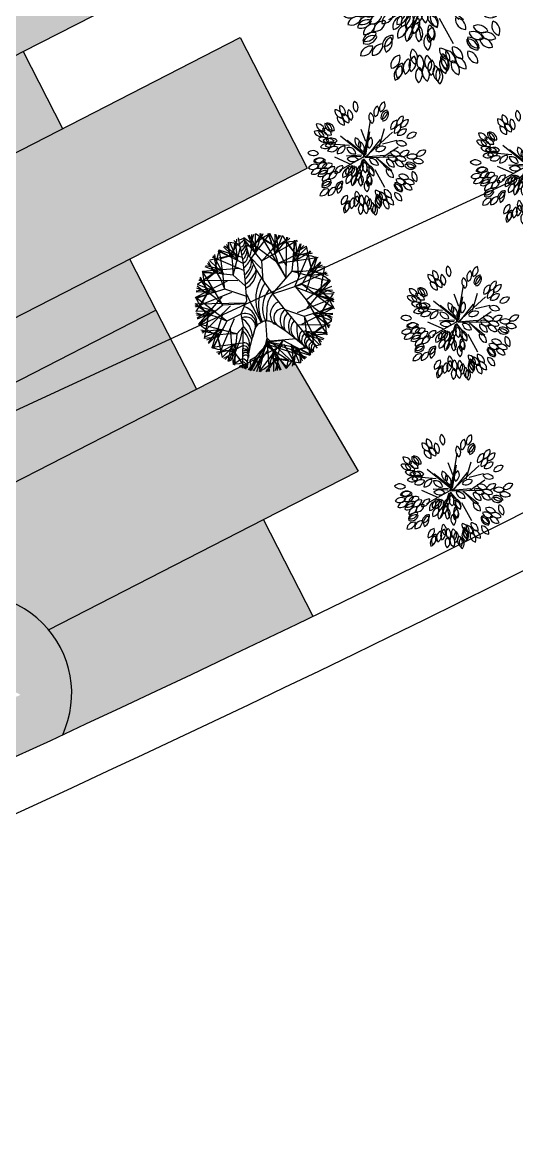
# Model space of a CAD drawing. Header units: metres. Extents: x 263639 to 269142, y 7370519 to 7372711.
# Drawn here: x 265496.36 to 265507.78, y 7371436.14 to 7371461.81 of the extents above; entities that cross this region are included whole.
import ezdxf

# ---------------------------------------------------------------- set-up
doc = ezdxf.new("R2010")
doc.units = ezdxf.units.M
doc.layers.add('CAY', color=94, linetype='Continuous')

# ---------------------------------------------------------------- blocks, each defined once
blk = doc.blocks.new('A$C67F7105B')
at = {"layer": 'CAY', "linetype": 'Continuous'}
for p, q in [((582.8, 485.9), (800, 400)), ((0, 400), (290.3, 400))]:
    blk.add_line(p, q, dxfattribs=at)
for points in [[(265.3, 722.8), (255.7, 777.2)], [(292.9, 756.9), (287.8, 777)], [(481.9, 627.2), (287.8, 777)], [(299.8, 730.3), (324.3, 727.2), (362.1, 751.2), (406.7, 782.1), (438.7, 798.1)], [(354.7, 684), (311.8, 790.2)], [(364.9, 712.4), (317.2, 791.3)], [(317.8, 668.2), (320.9, 675.6), (332.1, 711.7), (356.1, 742.6), (378.2, 778), (394.3, 789.9), (399.8, 800)], [(324.3, 727.2), (346, 796.3)], [(324.8, 653.7), (407.2, 758.6), (436.9, 798.6)], [(332.1, 711.7), (334.3, 794.6)], [(354.7, 684), (388.8, 799.8)], [(480.2, 715.8), (354.7, 798.4)], [(354.7, 680), (354.7, 798.4)], [(528.1, 540.7), (380.1, 799.5)], [(456.6, 714), (428.2, 799)], [(530.1, 537.1), (481.9, 627.2), (432.6, 799.8)], [(528.3, 612.9), (436.9, 798.6)], [(455.3, 731.2), (501.7, 786.8)], [(456.6, 714), (490.3, 789.7)], [(465.3, 676), (510.6, 785.4)], [(466.9, 679.7), (467.8, 794.2)], [(466.9, 679.7), (542.7, 773.7)], [(487.1, 702.1), (473.3, 793.2)], [(595, 661), (510.6, 785.4)], [(528.3, 551.2), (534.5, 776.7)], [(71.5, 543.9), (115.1, 577.9), (124.8, 621.5), (134.5, 674.9), (145.9, 708.9)], [(280, 628.1), (140.3, 705.7)], [(275, 663.4), (144.3, 708)], [(172.8, 481.9), (151.6, 658.7), (144.3, 708)], [(151.6, 658.7), (204.9, 673.3), (230.5, 710), (251.2, 742)], [(249.5, 645.1), (169.2, 726.7)], [(248, 675.2), (173.7, 729.9)], [(218, 662), (188.3, 739.4)], [(265.3, 722.8), (278.8, 640.7), (289.5, 534.6), (296.9, 412.1), (261.1, 334.7), (275.1, 265.8), (255.4, 191.7), (228.7, 124.8), (195.1, 65)], [(204.9, 673.3), (197.8, 752.3)], [(261.1, 740.1), (205.7, 750.8)], [(251, 641.4), (205.7, 750.8)], [(221.4, 562.6), (221.4, 624.3), (218, 662), (228.3, 699.7), (235.2, 740.9), (245.5, 758), (246.8, 769.5)], [(221.4, 562.6), (266.1, 722)], [(266.1, 722), (228.7, 761.5)], [(249.5, 645.1), (238.1, 751.5)], [(394.1, 526.6), (388.7, 641.2), (291, 764.3)], [(292.9, 756.9), (299.1, 732.8)], [(332.1, 711.7), (292.9, 756.9)], [(313.5, 677.1), (299.1, 732.8)], [(353.3, 722.4), (299.1, 732.8)], [(388.7, 641.2), (432.3, 684.9), (456.6, 714), (490.5, 733.3), (524.5, 757.6), (543.9, 762.4), (552.9, 769.6)], [(388.7, 641.2), (543.9, 728.5), (592.4, 757.6)], [(407.2, 758.6), (455.3, 731.2), (499.4, 739), (552.4, 750.5), (598.3, 753.7)], [(446, 450.6), (562.6, 578.6), (583.1, 756.9)], [(543.9, 728.5), (577.9, 684.9), (621.5, 675.2), (674.9, 665.5), (708.9, 654.1)], [(566, 630), (649.7, 713.8)], [(568.8, 632.8), (613.5, 738.2)], [(572.4, 668.4), (578.8, 757.8)], [(572.4, 668.4), (632.5, 725.5)], [(577.9, 684.9), (648.1, 721.6)], [(600, 547.6), (586.7, 754.1)], [(596.1, 645.7), (618.2, 735.3)], [(680, 566.5), (648.1, 721.6)], [(115.1, 577.9), (81.5, 642)], [(170, 566), (86.2, 649.7)], [(233.4, 680), (87.8, 650)], [(284.1, 587.7), (103.4, 668.4)], [(167.2, 568.8), (109.4, 674.8)], [(172.8, 481.9), (149.2, 538.9), (131.6, 572.4), (126.7, 611.2), (117.3, 651.9), (120.2, 671.6), (117, 682.7)], [(218, 662), (137.8, 702.1)], [(313.5, 677.1), (355.3, 590.8), (403.2, 511.4), (455.8, 436.7), (511.6, 364.2), (569.2, 291.7), (627.1, 216.8), (641.8, 196.3)], [(383.8, 597.6), (317.6, 667.6)], [(340.2, 641.2), (329, 645)], [(446, 450.6), (618.5, 502.8), (705.7, 659.7)], [(481.9, 627.2), (538.9, 650.8), (572.4, 668.4), (611.2, 673.3), (651.9, 682.7), (671.6, 679.8), (682.7, 683)], [(481.9, 627.2), (658.7, 648.4), (714.6, 656.7)], [(568.8, 632.8), (674.8, 690.6)], [(576.4, 490.6), (668.4, 696.6)], [(641.2, 459.8), (708, 655.7)], [(658.7, 648.4), (673.3, 595.1), (710, 569.5), (755.6, 540.1), (782.6, 516.6)], [(662, 582), (702.1, 662.2)], [(139, 595), (14.6, 510.6)], [(41.4, 407.2), (68.8, 455.3), (61, 499.4), (49.5, 552.4), (47, 588.1)], [(131.6, 572.4), (42.2, 578.8)], [(290.5, 499.7), (221.4, 562.6), (43.1, 583.1)], [(252.4, 600), (45.9, 586.7)], [(158.8, 388.7), (71.5, 543.9), (45.9, 586.7)], [(167.2, 568.8), (61.8, 613.5)], [(154.3, 596.1), (64.7, 618.2)], [(131.6, 572.4), (74.5, 632.5)], [(562.6, 578.6), (624.3, 578.6), (662, 582), (699.7, 571.7), (740.9, 564.8), (758, 554.5), (769.5, 553.2)], [(562.6, 578.6), (734, 530.5), (782.4, 518.4)], [(641.4, 549), (750.8, 594.3)], [(645.1, 550.5), (726.7, 630.8)], [(662, 582), (739.4, 611.7)], [(673.3, 595.1), (752.3, 602.2)], [(675.2, 552), (729.9, 626.3)], [(722.4, 446.7), (752.3, 602.2)], [(187.1, 528.3), (1.4, 436.9)], [(248.8, 528.3), (23.3, 534.5)], [(120.3, 466.9), (26.3, 542.7)], [(158.8, 388.7), (115.1, 432.3), (86, 456.6), (66.7, 490.5), (42.4, 524.5), (37.6, 543.9), (30.4, 552.9)], [(580.5, 488.9), (641.2, 411.3), (781.8, 522.9)], [(580.6, 491.3), (761.5, 571.3)], [(645.1, 550.5), (765.1, 563.3)], [(645.8, 363), (782.4, 518.4)], [(711.7, 467.9), (779.4, 526.6)], [(734, 530.5), (727.2, 475.7), (751.2, 437.9), (782.1, 393.3), (798.1, 361.3)], [(292.2, 438.8), (172.8, 481.9), (0.2, 432.6)], [(211.2, 460.7), (0.5, 380.1)], [(86, 456.6), (1, 428.2)], [(84.2, 480.2), (1.6, 354.7)], [(120.3, 466.9), (5.8, 467.8)], [(97.9, 487.1), (6.8, 473.3)], [(86, 456.6), (10.3, 490.3)], [(68.8, 455.3), (13.2, 501.7)], [(124, 465.3), (14.6, 510.6)], [(446, 450.6), (436.4, 436.7), (428.9, 424), (423.2, 412.3), (419, 401.4), (416.2, 391.3), (414.3, 381.7), (413.2, 372.6), (412.5, 363.9), (411.9, 355.4), (411.5, 347), (411.2, 338.7), (411, 330.4), (410.7, 322), (410.5, 313.5), (410.2, 304.7), (409.8, 295.5)], [(618.5, 502.8), (675.6, 479.1), (711.7, 467.9), (742.6, 443.9), (778, 421.8), (789.9, 405.7), (800, 400.2)], [(618.5, 502.8), (758.6, 392.8), (804, 359.1)], [(684, 445.3), (790.2, 488.2)], [(711.7, 467.9), (794.6, 465.7)], [(712.4, 435.1), (764.3, 466.5)], [(727.2, 475.7), (802.9, 452)], [(181.5, 297.2), (124.4, 320.9), (88.3, 332.1), (57.4, 356.1), (22, 378.2), (10.1, 394.3), (0, 399.8)], [(116, 354.7), (0.2, 388.8)], [(181.5, 297.2), (41.4, 407.2), (1.4, 436.9)], [(66, 269.5), (72.8, 324.3), (48.8, 362.1), (17.9, 406.7), (1.9, 438.7)], [(154.2, 437), (17.6, 281.6)], [(290, 394.8), (158.8, 388.7), (18.2, 277.1)], [(588.8, 339.3), (799.5, 419.9)], [(641.2, 411.3), (684.9, 367.7), (714, 343.4), (733.3, 309.5), (757.6, 275.5), (762.4, 256.1), (769.6, 247.1)], [(641.2, 411.3), (728.5, 256.1), (757.6, 207.6)], [(680, 445.3), (798.4, 445.3)], [(684, 445.3), (799.8, 411.2)], [(715.8, 319.8), (798.4, 445.3)], [(758.6, 392.8), (731.2, 344.7), (739, 300.6), (750.5, 247.6), (753, 211.9)], [(120, 354.7), (1.6, 354.7)], [(72.8, 324.3), (3.7, 346)], [(88.3, 332.1), (5.4, 334.3)], [(87.6, 364.9), (8.7, 317.2)], [(116, 354.7), (9.8, 311.8)], [(88.3, 332.1), (20.6, 273.4)], [(202.4, 383.8), (38.5, 228.7)], [(77.6, 353.3), (47.7, 197.8)], [(158.8, 340.2), (92.1, 144.6)], [(261.1, 334.7), (181.5, 297.2), (94.3, 140.3)], [(516.5, 358), (627.2, 318.1), (799.8, 367.4)], [(612.9, 271.7), (798.6, 363.1)], [(676, 334.7), (785.4, 289.4)], [(679.7, 333.1), (773.7, 257.3)], [(679.7, 333.1), (794.2, 332.2)], [(702.1, 312.9), (793.2, 326.7)], [(714, 343.4), (799, 371.8)], [(714, 343.4), (789.7, 309.7)], [(731.2, 344.7), (786.8, 298.3)], [(141.3, 151.6), (126.7, 204.9), (90, 230.5), (44.4, 259.9), (17.4, 283.4)], [(237.4, 221.4), (66, 269.5), (17.6, 281.6)], [(223.6, 309.4), (131.6, 103.4)], [(273.9, 261.5), (237.4, 221.4), (216.9, 43.1)], [(335.3, 228.3), (336.7, 232.7), (346.2, 254.7), (354.9, 268.7), (363, 277), (370.4, 282.2), (377.4, 286.3), (384, 289.7), (390.4, 292.4), (396.7, 294.2), (403.2, 295.3), (409.8, 295.5), (416.9, 294.9), (424.6, 293.4), (433.2, 290.7), (444.5, 285.5), (460.4, 276), (482.9, 260.7), (513.9, 238), (555.3, 206.2), (588.9, 179.7)], [(403.2, 295.3), (411.3, 158.8), (522.9, 18.2)], [(585.4, 270.8), (776.7, 265.5)], [(627.2, 318.1), (650.8, 261.1), (668.4, 227.6), (673.3, 188.8), (679.6, 161.6)], [(627.2, 318.1), (641.8, 196.3)], [(661, 205), (784.1, 288.5)], [(237.4, 221.4), (175.7, 221.4), (138, 218), (100.3, 228.3), (59.1, 235.2), (42, 245.5), (30.5, 246.8)], [(154.9, 249.5), (34.9, 236.7)], [(126.7, 204.9), (47.7, 197.8)], [(158.6, 251), (49.2, 205.7)], [(138, 218), (60.6, 188.3)], [(124.8, 248), (70.1, 173.7)], [(154.9, 249.5), (73.3, 169.2)], [(138, 218), (97.9, 137.8)], [(120, 233.4), (150.3, 86.2)], [(200, 252.4), (213.3, 45.9)], [(271.7, 248.8), (265.5, 23.3)], [(296.6, 57.5), (302.7, 93.5), (315, 154.5), (326.3, 200.1)], [(336.7, 232.7), (326.3, 200.1)], [(409.8, 195), (363.1, 1.4)], [(409.5, 195.3), (571.3, 38.5)], [(409.5, 195.3), (419.9, 0.5)], [(555.3, 206.2), (672.6, 107.3)], [(555.3, 206.2), (566.8, 195.5)], [(614.4, 233.3), (756.9, 216.9)], [(627.1, 216.8), (699.9, 132.1)], [(627.1, 216.8), (694.2, 146.2)], [(630, 234), (713.8, 150.3)], [(632.8, 231.2), (658.9, 183.4)], [(632.8, 231.2), (738.2, 186.5)], [(635.1, 205.7), (754.1, 213.3)], [(645.7, 203.9), (735.3, 181.8)], [(668.4, 227.6), (725.5, 167.5)], [(668.4, 227.6), (757.8, 221.2)], [(728.5, 256.1), (684.9, 222.1), (675.2, 178.5), (673.3, 168.2)], [(684.9, 222.1), (721.6, 151.9)], [(256.1, 71.5), (222.1, 115.1), (178.5, 124.8), (125.1, 134.5), (91.1, 145.9)], [(269.5, 167), (141.3, 151.6), (92, 144.3)], [(269.1, 152.5), (261.1, 149.2), (227.6, 131.6), (188.8, 126.7), (148.1, 117.3), (128.4, 120.2), (117.3, 117)], [(231.2, 167.2), (125.2, 109.4)], [(234, 170), (150.3, 86.2)], [(227.6, 131.6), (167.5, 74.5)], [(203.9, 154.3), (181.8, 64.7)], [(231.2, 167.2), (186.5, 61.8)], [(205, 139), (266.2, 48.7)], [(227.6, 131.6), (221.2, 42.2)], [(411.3, 158.8), (301.5, 11.8)], [(411.3, 158.8), (367.7, 115.1), (343.4, 86), (309.5, 66.7), (320.1, 10.7)], [(348.6, 2), (412.4, 173.1), (310.3, 7.4)], [(318, 10.7), (411.1, 175)], [(411.3, 158.8), (332.2, 5.8)], [(502.8, 181.5), (392.8, 41.4), (363.1, 1.4)], [(502.8, 181.5), (479.1, 124.4), (467.9, 88.3), (443.9, 57.4), (421.8, 22), (405.7, 10.1), (400.2, 0)], [(404.5, 152), (530.5, 66), (518.4, 17.6)], [(410.4, 173.8), (655.7, 92)], [(578.6, 187.8), (411.1, 175), (582, 138), (571.7, 100.3), (564.8, 59.1), (554.5, 42), (553.2, 30.5)], [(411.1, 175), (518.4, 17.6)], [(411.3, 158.8), (636.9, 80.3)], [(412.4, 173.1), (502.8, 181.5), (659.7, 94.3)], [(630.8, 136.5), (595.1, 126.7), (569.5, 90), (540.1, 44.4), (516.6, 17.4)], [(549, 158.6), (593.9, 50.1)], [(550.5, 154.9), (630.8, 73.3)], [(550.5, 154.9), (563.3, 34.9)], [(566.5, 120), (633.7, 133.8)], [(578.6, 184.7), (579.4, 183.9)], [(582, 138), (662.2, 97.9)], [(582, 138), (611.7, 60.6)], [(630.8, 136.5), (633.7, 133.8)], [(694.2, 146.2), (721.6, 151.9)], [(222.1, 115.1), (158, 81.5)], [(267, 77.6), (256.1, 71.5), (213.3, 45.9)], [(344.7, 68.8), (298.3, 13.2)], [(343.4, 86), (309.7, 10.3)], [(413.3, 123.6), (326.7, 6.8)], [(343.4, 86), (371.8, 1)], [(530.5, 66), (475.7, 72.8), (437.9, 48.8), (393.3, 17.9), (361.3, 1.9)], [(445.3, 116), (411.2, 0.2)], [(435.1, 87.6), (482.8, 8.7)], [(445.3, 120), (445.3, 1.6)], [(445.3, 116), (488.2, 9.8)], [(446.7, 77.6), (602.2, 47.7)], [(475.7, 72.8), (454, 3.7)], [(467.9, 88.3), (465.7, 5.4)], [(467.9, 88.3), (526.6, 20.6)], [(552, 124.8), (626.3, 70.1)], [(595.1, 126.7), (602.2, 47.7)], [(652.1, 116.9), (655.7, 92)], [(660.2, 109.3), (654.1, 91.1)], [(266.3, 53.6), (247.6, 49.5), (211.9, 47)], [(266, 40), (256.1, 37.6), (247.1, 30.4)], [(265.9, 37), (257.3, 26.3)], [(296.6, 57.5), (293.7, 25)]]:
    blk.add_lwpolyline(points, dxfattribs=at)
for centre, radius, start, end in [((247.1, 836), 71.6, 277.56607, 304.55998), ((287.8, 777), 0, 0, 69.11996), ((400, 400), 400, 129.44769, 130.28165), ((348.6, 663.5), 116, 119.72758, 137.32365), ((259.1, 756.1), 33.9, 280.53153, 1.29004), ((92.3, 875.7), 251.3, 314.9799, 325.37087), ((241.7, 726.2), 58.3, 303.71465, 3.95782), ((229.4, 707.3), 75.5, 310.11862, 358.92454), ((248.6, 681.5), 61.9, 300.51649, 5.26496), ((145, 749.2), 203.7, 312.30604, 332.01963), ((236.1, 641.7), 93, 304.4895, 2.04839), ((121.3, 691.3), 229.9, 317.01803, 342.99554), ((182.7, 657.5), 185, 306.49709, 338.85491), ((240.5, 590.6), 117, 296.542, 356.04204), ((600.2, 416.6), 250.7, 151.11498, 210.40364), ((5681.5, 3023.6), 5968.8, 205.52705, 207.29687), ((597.1, 382.9), 232.6, 146.46845, 203.61474), ((563.7, 366), 175.4, 140.86311, 203.76895), ((513.8, 328.9), 81.8, 113.58162, 212.06355), ((285.1, 274.9), 64.5, 330.03758, 111.84494), ((249.4, 279.4), 104.5, 352.48087, 72.25103), ((505.9, 310.1), 54.4, 84.04641, 244.96907), ((567.8, 296.9), 79.8, 130.00737, 227.48678), ((603, 277.2), 94.5, 138.9709, 207.19112), ((194.6, 201.7), 131.7, 359.32528, 57.92118), ((290.2, 263.6), 54.9, 337.59682, 116.67483), ((124.1, 122.2), 208.3, 17.62707, 43.55969), ((466.8, 299.4), 26.3, 212.06355, 265.06479), ((655.8, 255.4), 119.4, 148.76312, 198.74466), ((616.4, 243.6), 67.4, 134.52332, 235.83545), ((782.1, 242.4), 198.8, 171.80015, 201.85103), ((400, 400), 400, 343.80888, 345.26365), ((200.3, 153.1), 110.8, 354.49831, 47.23643), ((532, 257.8), 26.8, 227.48678, 237.48944), ((646.2, 195), 49.8, 129.71641, 226.22216), ((662.9, 178.2), 52.6, 132.78906, 232.43967), ((670.9, 170.1), 43.7, 132.88504, 235.68825), ((400, 400), 400, 332.17782, 333.45409), ((277.1, 106.4), 27.9, 342.91927, 108.19931), ((272.8, 118.3), 34.4, 354.82675, 96.29016), ((280.2, 140.9), 28.2, 358.81001, 112.43503), ((663.2, 155.4), 28.3, 98.73711, 257.7911), ((678.8, 141.7), 27.1, 101.70318, 246.94677), ((696.3, 134.1), 32.1, 121.21398, 223.34839), ((699.4, 123), 23.8, 102.76962, 211.73406), ((284.3, 81.3), 17.7, 10.37297, 192.06712), ((260.7, 39.8), 38.4, 21.6879, 80.49863), ((282.2, 103), 22, 347.60894, 125.54282), ((284.9, 95.2), 18.3, 337.86761, 147.7654), ((345.9, 85.3), 44.2, 162.91927, 180.98342), ((400, 400), 400, 309.67782, 310.28165), ((1038.8, 1891.3), 1804.4, 257.7911, 258.50682), ((228.5, -92.7), 125.6, 60.56365, 72.8075), ((219.9, -72.5), 118.7, 53.53859, 67.19398), ((240.1, -9.3), 63.6, 32.6625, 65.77332), ((259.2, 27.4), 34.6, 356.00395, 77.47294)]:
    blk.add_arc(centre, radius, start, end, dxfattribs=at)
blk = doc.blocks.new('A$C4E926DCA')
at = {"layer": 'CAY'}
for p, q in [((334.8, 347.6), (374.5, 563)), ((374.5, 563), (371.8, 551.7)), ((345.4, 438.3), (318.9, 510.1)), ((424.7, 411.9), (456.4, 513.9)), ((334.8, 355.2), (194.7, 472.3)), ((329.5, 347.6), (363.9, 495)), ((337.4, 343.8), (504, 491.2)), ((342.7, 359), (369.2, 495)), ((247.5, 415.6), (139.1, 427)), ((340.1, 359), (234.3, 445.9)), ((345.4, 343.8), (432.6, 449.6)), ((443.2, 423.2), (527.8, 442.1)), ((443.2, 343.8), (535.8, 404.3)), ((258.1, 302.3), (160.3, 347.6)), ((340.1, 351.4), (186.7, 268.3)), ((229, 355.2), (318.9, 359)), ((313.6, 347.6), (229, 355.2)), ((332.2, 336.3), (266.1, 185.1)), ((321.6, 328.7), (287.2, 230.5)), ((316.3, 347.6), (313.6, 347.6)), ((321.6, 332.5), (321.6, 328.7)), ((329.5, 332.5), (369.2, 283.4)), ((366.5, 290.9), (332.2, 332.5)), ((337.4, 347.6), (451.2, 355.2)), ((340.1, 343.8), (512, 343.8)), ((406.2, 340.1), (496.1, 264.5)), ((414.1, 332.5), (477.6, 264.5)), ((369.2, 283.4), (366.5, 290.9)), ((305.7, 256.9), (321.6, 181.4)), ((395.6, 272), (451.2, 166.2))]:
    blk.add_line(p, q, dxfattribs=at)
for centre, radius, start, end in [((236.1, 637.4), 44.2, 158.5101, 251.522), ((183.9, 612.3), 42.7, 337.1668, 74.9456), ((316.7, 652.3), 44.2, 143.5101, 236.522), ((259.8, 641.7), 42.7, 322.1668, 59.9456), ((438.4, 608.3), 44.2, 118.5101, 211.522), ((382.3, 622.7), 42.7, 297.1668, 34.9456), ((473, 630.3), 44.2, 108.5101, 201.522), ((420.3, 654.2), 42.7, 287.1668, 24.9456), ((209.1, 624.7), 44.2, 173.5101, 266.522), ((165.1, 587), 42.7, 352.1668, 89.9456), ((253, 595.1), 44.2, 168.5101, 261.522), ((205.9, 561.4), 42.7, 347.1668, 84.9456), ((282.9, 604.9), 44.2, 148.5101, 241.522), ((227.1, 589.3), 42.7, 327.1668, 64.9456), ((409.1, 581.4), 44.2, 143.5101, 236.522), ((352.2, 570.8), 42.7, 322.1668, 59.9456), ((480.8, 578.6), 44.2, 98.5101, 191.522), ((433, 611.3), 42.7, 277.1668, 14.9456), ((489.6, 571), 44.2, 103.5101, 196.522), ((439.1, 599.4), 42.7, 282.1668, 19.9456), ((117.4, 509.1), 42.7, 357.1668, 94.9456), ((157.9, 550.5), 44.2, 178.5101, 271.522), ((221.9, 582.2), 44.2, 173.5101, 266.522), ((178, 544.5), 42.7, 352.1668, 89.9456), ((536.8, 517.3), 44.2, 98.5101, 191.522), ((489, 550), 42.7, 277.1668, 14.9456), ((574.5, 540.7), 44.2, 98.5101, 191.522), ((526.7, 573.4), 42.7, 277.1668, 14.9456), ((593.7, 518), 44.2, 83.5101, 176.522), ((556, 561.9), 42.7, 262.1668, 359.9456), ((57, 463.8), 42.7, 17.1668, 114.9456), ((59.6, 505), 42.7, 2.1668, 99.9456), ((96.3, 549.8), 44.2, 183.5101, 276.522), ((99.8, 476.5), 42.7, 7.1668, 104.9456), ((132.5, 524.3), 44.2, 188.5101, 281.522), ((148.2, 544), 44.2, 173.5101, 266.522), ((104.3, 506.3), 42.7, 352.1668, 89.9456), ((557.3, 490.7), 44.2, 93.5101, 186.522), ((512.6, 527.4), 42.7, 272.1668, 9.9456), ((574.5, 464.3), 44.2, 73.5101, 166.522), ((545, 514.1), 42.7, 252.1668, 349.9456), ((80.9, 516.5), 44.2, 198.5101, 291.522), ((88.5, 425.9), 42.7, 27.1668, 124.9456), ((102.9, 481.9), 44.2, 208.5101, 301.522), ((80.2, 460.3), 42.7, 12.1668, 109.9456), ((108.6, 510.7), 44.2, 193.5101, 286.522), ((122.5, 417.7), 42.7, 37.1668, 134.9456), ((140.7, 419.2), 42.7, 37.1668, 134.9456), ((324, 444.1), 44.2, 158.5101, 251.522), ((271.8, 419), 42.7, 337.1668, 74.9456), ((398.2, 423), 44.2, 118.5101, 211.522), ((342.1, 437.4), 42.7, 297.1668, 34.9456), ((629, 444), 44.2, 68.5101, 161.522), ((604, 496.2), 42.7, 247.1668, 344.9456), ((110, 386.7), 42.7, 47.1668, 144.9456), ((104.4, 444.3), 44.2, 228.5101, 321.522), ((127, 475.4), 44.2, 218.5101, 311.522), ((140.4, 395.7), 42.7, 52.1668, 149.9456), ((129.7, 452.6), 44.2, 233.5101, 326.522), ((145.2, 476.9), 44.2, 218.5101, 311.522), ((345.2, 421.4), 44.2, 158.5101, 251.522), ((293, 396.4), 42.7, 337.1668, 74.9456), ((562.6, 451.3), 42.7, 207.1668, 304.9456), ((548.2, 395.2), 44.2, 28.5101, 121.522), ((30.1, 346.8), 42.7, 37.1668, 134.9456), ((34.6, 404.5), 44.2, 218.5101, 311.522), ((156.3, 369.6), 42.7, 57.1668, 154.9456), ((140.7, 425.4), 44.2, 238.5101, 331.522), ((216.3, 369.5), 42.7, 82.1668, 179.9456), ((178.6, 413.4), 44.2, 263.5101, 356.522), ((242.5, 362.3), 42.7, 7.1668, 104.9456), ((275.2, 410.1), 44.2, 188.5101, 281.522), ((439.5, 364.2), 44.2, 58.5101, 151.522), ((424, 420), 42.7, 237.1668, 334.9456), ((527.8, 390.4), 42.7, 202.1668, 299.9456), ((508.5, 335.7), 44.2, 23.5101, 116.522), ((584.5, 336.4), 44.2, 68.5101, 161.522), ((559.5, 388.6), 42.7, 247.1668, 344.9456), ((683.9, 336.9), 44.2, 68.5101, 161.522), ((658.9, 389.1), 42.7, 247.1668, 344.9456), ((69.5, 303.3), 42.7, 52.1668, 149.9456), ((58.8, 360.2), 44.2, 233.5101, 326.522), ((72.3, 301.7), 42.7, 42.1668, 139.9456), ((71.7, 359.6), 44.2, 223.5101, 316.522), ((262.8, 306.7), 42.7, 37.1668, 134.9456), ((267.2, 364.5), 44.2, 218.5101, 311.522), ((405.9, 340.5), 42.7, 187.1668, 284.9456), ((373.2, 292.7), 44.2, 8.5101, 101.522), ((507.6, 327), 42.7, 177.1668, 274.9456), ((467.1, 285.6), 44.2, 358.5101, 91.522), ((512, 361.7), 42.7, 197.1668, 294.9456), ((488.1, 309), 44.2, 18.5101, 111.522), ((556.6, 328.7), 42.7, 187.1668, 284.9456), ((523.9, 280.9), 44.2, 8.5101, 101.522), ((560.1, 360), 42.7, 202.1668, 299.9456), ((540.9, 305.4), 44.2, 23.5101, 116.522), ((617.4, 372.9), 42.7, 222.1668, 319.9456), ((618, 315), 44.2, 43.5101, 136.522), ((657.6, 344.4), 42.7, 212.1668, 309.9456), ((648.2, 287.3), 44.2, 33.5101, 126.522), ((38.8, 265.9), 42.7, 52.1668, 149.9456), ((28.2, 322.8), 44.2, 233.5101, 326.522), ((58.5, 241.2), 42.7, 67.1668, 164.9456), ((33.5, 293.4), 44.2, 248.5101, 341.522), ((93.7, 274), 42.7, 62.1668, 159.9456), ((73.3, 328.2), 44.2, 243.5101, 336.522), ((102.9, 242.7), 42.7, 67.1668, 164.9456), ((77.8, 294.9), 44.2, 248.5101, 341.522), ((121.9, 270.7), 42.7, 57.1668, 154.9456), ((106.3, 326.4), 44.2, 238.5101, 331.522), ((149.7, 249.5), 42.7, 77.1668, 174.9456), ((116, 296.5), 44.2, 258.5101, 351.522), ((201.1, 254), 42.7, 82.1668, 179.9456), ((163.4, 298), 44.2, 263.5101, 356.522), ((246.4, 239.1), 42.7, 97.1668, 194.9456), ((198.7, 271.8), 44.2, 278.5101, 11.522), ((262.8, 251.9), 42.7, 87.1668, 184.9456), ((221.4, 292.4), 44.2, 268.5101, 1.522), ((280.8, 250.4), 42.7, 97.1668, 194.9456), ((233, 283.1), 44.2, 278.5101, 11.522), ((297.5, 247.5), 42.7, 107.1668, 204.9456), ((244.8, 271.4), 44.2, 288.5101, 21.522), ((331.1, 258), 42.7, 97.1668, 194.9456), ((283.3, 290.7), 44.2, 278.5101, 11.522), ((364.3, 288.2), 42.7, 137.1668, 234.9456), ((306.6, 282.5), 44.2, 318.5101, 51.522), ((390.1, 280.5), 42.7, 172.1668, 269.9456), ((346.1, 242.8), 44.2, 353.5101, 86.522), ((401.7, 273.3), 42.7, 152.1668, 249.9456), ((347.5, 252.9), 44.2, 333.5101, 66.522), ((609.6, 312), 42.7, 207.1668, 304.9456), ((595.2, 255.9), 44.2, 28.5101, 121.522), ((619.6, 321), 42.7, 202.1668, 299.9456), ((600.3, 266.4), 44.2, 23.5101, 116.522), ((98.8, 227.4), 42.7, 67.1668, 164.9456), ((73.8, 279.6), 44.2, 248.5101, 341.522), ((124.2, 208.7), 42.7, 82.1668, 179.9456), ((86.5, 252.6), 44.2, 263.5101, 356.522), ((166.7, 221.5), 42.7, 82.1668, 179.9456), ((129, 265.5), 44.2, 263.5101, 356.522), ((264.4, 202.9), 42.7, 97.1668, 194.9456), ((216.7, 235.6), 44.2, 278.5101, 11.522), ((295.8, 199.4), 42.7, 112.1668, 209.9456), ((241.2, 218.6), 44.2, 293.5101, 26.522), ((326.1, 231.8), 42.7, 112.1668, 209.9456), ((271.5, 251), 44.2, 293.5101, 26.522), ((340.4, 205), 42.7, 127.1668, 224.9456), ((282.6, 209.4), 44.2, 308.5101, 41.522), ((387.1, 197), 42.7, 117.1668, 214.9456), ((389.9, 220.5), 42.7, 147.1668, 244.9456), ((331, 211.3), 44.2, 298.5101, 31.522), ((334.1, 204.9), 44.2, 328.5101, 61.522), ((505.5, 265.3), 42.7, 172.1668, 269.9456), ((461.6, 227.6), 44.2, 353.5101, 86.522), ((574.8, 251.1), 42.7, 202.1668, 299.9456), ((555.6, 196.4), 44.2, 23.5101, 116.522), ((655.5, 235.5), 42.7, 152.1668, 249.9456), ((601.3, 215.1), 44.2, 333.5101, 66.522), ((121.3, 174.9), 42.7, 72.1668, 169.9456), ((91.8, 224.8), 44.2, 253.5101, 346.522), ((120.7, 161.6), 42.7, 67.1668, 164.9456), ((95.7, 213.8), 44.2, 248.5101, 341.522), ((202, 160.9), 42.7, 87.1668, 184.9456), ((160.7, 201.4), 44.2, 268.5101, 1.522), ((210.9, 156.3), 42.7, 112.1668, 209.9456), ((156.3, 175.5), 44.2, 293.5101, 26.522), ((372.8, 174.2), 42.7, 137.1668, 234.9456), ((315.2, 168.6), 44.2, 318.5101, 51.522), ((554.7, 187.7), 42.7, 177.1668, 274.9456), ((514.2, 146.3), 44.2, 358.5101, 91.522), ((559.1, 222.4), 42.7, 197.1668, 294.9456), ((535.2, 169.7), 44.2, 18.5101, 111.522), ((603.7, 189.4), 42.7, 187.1668, 284.9456), ((571, 141.6), 44.2, 8.5101, 101.522), ((607.2, 220.7), 42.7, 202.1668, 299.9456), ((588, 166.1), 44.2, 23.5101, 116.522), ((110.3, 118.1), 42.7, 77.1668, 174.9456), ((76.6, 165.2), 44.2, 258.5101, 351.522), ((158.9, 126.4), 42.7, 87.1668, 184.9456), ((117.5, 166.9), 44.2, 268.5101, 1.522), ((316.3, 119.1), 42.7, 142.1668, 239.9456), ((259.4, 108.4), 44.2, 323.5101, 56.522), ((437.1, 141.2), 42.7, 172.1668, 269.9456), ((393.2, 103.5), 44.2, 353.5101, 86.522), ((462.5, 128.4), 42.7, 167.1668, 264.9456), ((415.4, 94.7), 44.2, 348.5101, 81.522), ((490.4, 145.4), 42.7, 172.1668, 269.9456), ((446.5, 107.7), 44.2, 353.5101, 86.522), ((551.1, 180.7), 42.7, 177.1668, 274.9456), ((510.6, 139.4), 44.2, 358.5101, 91.522), ((235.4, 78.5), 42.7, 97.1668, 194.9456), ((187.7, 111.2), 44.2, 278.5101, 11.522), ((286.1, 67.2), 42.7, 117.1668, 214.9456), ((230, 81.6), 44.2, 298.5101, 31.522), ((310, 77.7), 42.7, 117.1668, 214.9456), ((253.9, 92.1), 44.2, 298.5101, 31.522), ((342.3, 91.3), 42.7, 137.1668, 234.9456), ((284.7, 85.6), 44.2, 318.5101, 51.522), ((374.9, 92), 42.7, 142.1668, 239.9456), ((318, 81.3), 44.2, 323.5101, 56.522), ((387.4, 65.7), 42.7, 127.1668, 224.9456), ((329.7, 70.1), 44.2, 308.5101, 41.522), ((436.9, 81.2), 42.7, 147.1668, 244.9456), ((441.3, 100.6), 42.7, 147.1668, 244.9456), ((381.2, 65.6), 44.2, 328.5101, 61.522), ((445.1, 92.3), 42.7, 147.1668, 244.9456), ((385.5, 85), 44.2, 328.5101, 61.522), ((389.4, 76.7), 44.2, 328.5101, 61.522), ((484.6, 77.5), 42.7, 157.1668, 254.9456), ((432.4, 52.5), 44.2, 338.5101, 71.522), ((503.3, 102.9), 42.7, 172.1668, 269.9456), ((459.3, 65.2), 44.2, 353.5101, 86.522), ((552.6, 126), 42.7, 172.1668, 269.9456), ((508.6, 88.3), 44.2, 353.5101, 86.522), ((248.2, 35.7), 42.7, 107.1668, 204.9456), ((195.5, 59.6), 44.2, 288.5101, 21.522), ((255.5, 48.7), 42.7, 112.1668, 209.9456), ((200.9, 67.9), 44.2, 293.5101, 26.522), ((335.9, 36.1), 42.7, 127.1668, 224.9456), ((278.2, 40.6), 44.2, 308.5101, 41.522), ((364.8, 48.7), 42.7, 142.1668, 239.9456), ((307.9, 38.1), 44.2, 323.5101, 56.522), ((408.6, 48.2), 42.7, 142.1668, 239.9456), ((351.7, 37.5), 44.2, 323.5101, 56.522), ((419.9, 34.9), 42.7, 137.1668, 234.9456), ((362.2, 29.3), 44.2, 318.5101, 51.522)]:
    blk.add_arc(centre, radius, start, end, dxfattribs=at)

msp = doc.modelspace()

# ---------------------------------------------------------------- hatches: boundary and pattern name
at = {"true_color": 0x66c059}
h = msp.add_hatch(color=93, dxfattribs=at)
h.dxf.hatch_style = 1
h.paths.add_polyline_path([(265496.376, 7371461.126), (265499.707, 7371462.835), (265499.445, 7371463.345, -0.031065), (265480.99, 7371456.981), (265476.548, 7371454.702), (265478.047, 7371451.723)])
at = {"true_color": 0x136734}
h = msp.add_hatch(color=116, dxfattribs=at)
h.dxf.hatch_style = 1
h.paths.add_polyline_path([(265487.986, 7371454.573, -0.042563), (265487.953, 7371454.962, -0.276286), (265489.164, 7371456.988), (265488.986, 7371457.335), (265496.376, 7371461.126), (265499.707, 7371462.835), (265499.445, 7371463.345, -0.031065), (265480.99, 7371456.981), (265476.548, 7371454.702), (265478.947, 7371449.936)])
at = {"true_color": 0x139b48}
h = msp.add_hatch(color=114, dxfattribs=at)
h.dxf.hatch_style = 1
h.paths.add_polyline_path([(265481.139, 7371445.753), (265482.077, 7371443.924), (265485.354, 7371445.605, -0.258424), (265484.276, 7371447.362)])
h.paths.add_polyline_path([(265501.39, 7371461.449), (265491.889, 7371456.575, -0.196935), (265492.55, 7371454.962, -0.430156), (265490.127, 7371452.667), (265490.454, 7371452.029), (265502.937, 7371458.431)])
at = {"true_color": 0x00b85c}
h = msp.add_hatch(color=112, dxfattribs=at)
h.dxf.hatch_style = 1
h.paths.add_polyline_path([(265488.986, 7371457.335), (265489.164, 7371456.988, -0.332933), (265491.889, 7371456.575), (265497.289, 7371459.345), (265496.376, 7371461.126)])
at = {"true_color": 0xfff8e6}
h = msp.add_hatch(color=7, dxfattribs=at)
h.dxf.hatch_style = 1
h.paths.add_polyline_path([(265487.953, 7371454.962, 1), (265492.55, 7371454.962, 1)])
h.paths.add_polyline_path([(265490.951, 7371455.394, 0.281264), (265490.706, 7371455.176, 0.281264)], flags=16)
h.paths.add_polyline_path([(265490.107, 7371454.739, -0.227513), (265490.196, 7371454.972, -0.165413), (265489.993, 7371454.928, -0.194766)], flags=16)
h.paths.add_polyline_path([(265490.132, 7371454.47, 0.271887), (265490.078, 7371454.636, 0.271887)], flags=16)
h.paths.add_polyline_path([(265489.473, 7371454.748, 0.271534), (265489.857, 7371454.865, 0.271534)], flags=16)
h.paths.add_polyline_path([(265489.9, 7371454.941, 0.160624), (265489.703, 7371454.973, 0.212374), (265489.943, 7371454.877, -0.131481), (265490.06, 7371454.997, -0.305448)], flags=16)
h.paths.add_polyline_path([(265490.13, 7371455.428, 0.262138), (265490.161, 7371455.222, 0.262138)], flags=0)
h.paths.add_polyline_path([(265490.243, 7371455.665, 0.403257), (265490.35, 7371455.453, 0.403257)], flags=0)
h.paths.add_polyline_path([(265490.33, 7371455.432, 0.20419), (265490.156, 7371455.491, 0.20419)], flags=0)
h.paths.add_polyline_path([(265490.31, 7371455.356, 0.44636), (265490.203, 7371455.161, 0.44636)], flags=0)
h.paths.add_polyline_path([(265490.403, 7371455.592, -0.375283), (265490.255, 7371455.922, -0.206332), (265490.08, 7371455.722, -0.081879), (265490.106, 7371455.496, -0.072674), (265489.921, 7371455.578, -0.217763), (265489.985, 7371455.249, -0.138719), (265490.364, 7371455.033, -0.218112), (265490.41, 7371455.402, -0.386837)], flags=16)
h.paths.add_polyline_path([(265490.705, 7371455.145, 0.207613), (265490.691, 7371455.361, -0.15945), (265490.435, 7371455.524, -0.160032), (265490.631, 7371455.326, 0.185992)], flags=16)
h.paths.add_polyline_path([(265490.969, 7371455.098, 0.549808), (265491.185, 7371455.412, 0.549808)], flags=16)
h.paths.add_polyline_path([(265491.058, 7371455.548, 0.299202), (265490.663, 7371455.475, 0.299202)], flags=16)
h.paths.add_polyline_path([(265490.619, 7371455.477, 0.083337), (265490.599, 7371455.637, -0.281521), (265490.657, 7371456.017, -0.164666), (265490.689, 7371455.783, -0.152567), (265490.879, 7371455.959, -0.355178)], flags=16)
h.paths.add_polyline_path([(265490.977, 7371455.065, 0.297781), (265491.46, 7371455.051, 0.297781)], flags=16)
h.paths.add_polyline_path([(265490.934, 7371454.773, 0.245454), (265490.673, 7371454.727, 0.245454)], flags=16)
h.paths.add_polyline_path([(265490.941, 7371454.718, 0.290415), (265491.142, 7371454.666, 0.290415)], flags=16)
h.paths.add_polyline_path([(265490.612, 7371455.064, 0.217789), (265490.398, 7371455.004, 0.219974), (265490.583, 7371455.13, 0.387591), (265490.519, 7371454.955, -0.260884), (265490.682, 7371455.033, 0.265407), (265490.859, 7371455.089, 0.378763)], flags=16)
h.paths.add_polyline_path([(265491.258, 7371454.758, 0.248111), (265490.964, 7371455.029, 0.248111)], flags=16)
h.paths.add_polyline_path([(265490.327, 7371454.39, 0.143951), (265490.334, 7371454.714, 0.143951)], flags=16)
h.paths.add_polyline_path([(265490.372, 7371454.938, -0.254371), (265490.605, 7371454.79, 0.946415)], flags=16)
h.paths.add_polyline_path([(265490.108, 7371453.911, 0.229731), (265490.184, 7371454.18, -0.102453), (265490.14, 7371454.383, 0.441381)], flags=16)
h.paths.add_polyline_path([(265489.821, 7371454.133, 0.236039), (265490.085, 7371454.435, 0.236039)], flags=16)
h.paths.add_polyline_path([(265490.075, 7371454.658, 0.186598), (265489.968, 7371454.433, 0.186598)], flags=16)
h.paths.add_polyline_path([(265490.369, 7371454.736, 0.267161), (265490.164, 7371454.615, 0.230232), (265490.335, 7371454.735, 0.235457), (265490.29, 7371454.988, 0.51415), (265490.651, 7371454.687, -0.352831), (265491.077, 7371454.473, 0.118212), (265490.776, 7371454.498, -0.123364), (265491.074, 7371454.238, -0.139796), (265490.675, 7371454.437, -0.246981), (265490.83, 7371453.971, -0.262775), (265490.521, 7371454.388, -0.208468), (265490.342, 7371453.874, 0.0873), (265490.408, 7371454.039, -0.186321), (265490.545, 7371454.51, 0.26003)], flags=16)
h.paths.add_polyline_path([(265489.973, 7371455.309, 0.247085), (265489.591, 7371455.516, 0.247085)], flags=16)
h.paths.add_polyline_path([(265489.851, 7371455.203, 0.307451), (265489.665, 7371455.227, 0.307451)], flags=16)
h.paths.add_polyline_path([(265489.972, 7371454.836, 0.262378), (265489.881, 7371454.561, -0.336457), (265489.723, 7371454.228, -0.256625), (265489.737, 7371454.522, -0.285033), (265489.294, 7371454.318, -0.220444), (265489.557, 7371454.604, -0.102488), (265489.289, 7371454.648, -0.233808), (265489.882, 7371454.614, -0.217632), (265489.963, 7371454.845, 0.725663), (265489.837, 7371455.105, -0.316443), (265489.193, 7371454.971, -0.16734), (265489.542, 7371455.101, -0.2128), (265489.133, 7371455.294, -0.20709), (265489.56, 7371455.182, -0.128562), (265489.431, 7371455.399, -0.131531), (265489.274, 7371455.497, -0.203434), (265489.528, 7371455.614, -0.081165), (265489.381, 7371455.698, -0.290628), (265489.94, 7371455.632, -0.244875), (265489.478, 7371455.482, -0.115119), (265489.614, 7371455.392, -0.14039), (265489.419, 7371455.358, -0.235165), (265489.743, 7371455.054, -0.959603)], flags=16)
h.paths.add_polyline_path([(265488.528, 7371447.456, 1), (265484.274, 7371447.456, 1)])
h.paths.add_polyline_path([(265487.057, 7371447.787, 0.281264), (265486.812, 7371447.569, 0.281264)], flags=16)
h.paths.add_polyline_path([(265486.213, 7371447.132, -0.227513), (265486.302, 7371447.365, -0.165413), (265486.099, 7371447.321, -0.194766)], flags=16)
h.paths.add_polyline_path([(265486.239, 7371446.863, 0.271887), (265486.184, 7371447.03, 0.271887)], flags=16)
h.paths.add_polyline_path([(265485.579, 7371447.141, 0.271534), (265485.963, 7371447.258, 0.271534)], flags=16)
h.paths.add_polyline_path([(265486.006, 7371447.334, 0.160624), (265485.81, 7371447.366, 0.212374), (265486.05, 7371447.271, -0.131481), (265486.166, 7371447.39, -0.305448)], flags=16)
h.paths.add_polyline_path([(265486.236, 7371447.822, 0.262138), (265486.267, 7371447.615, 0.262138)], flags=0)
h.paths.add_polyline_path([(265486.349, 7371448.058, 0.403257), (265486.456, 7371447.846, 0.403257)], flags=0)
h.paths.add_polyline_path([(265486.436, 7371447.825, 0.20419), (265486.262, 7371447.884, 0.20419)], flags=0)
h.paths.add_polyline_path([(265486.416, 7371447.749, 0.44636), (265486.309, 7371447.554, 0.44636)], flags=0)
h.paths.add_polyline_path([(265486.509, 7371447.986, -0.375283), (265486.362, 7371448.315, -0.206332), (265486.186, 7371448.115, -0.081879), (265486.212, 7371447.889, -0.072674), (265486.027, 7371447.971, -0.217763), (265486.092, 7371447.642, -0.138719), (265486.47, 7371447.426, -0.218112), (265486.516, 7371447.795, -0.386837)], flags=16)
h.paths.add_polyline_path([(265486.811, 7371447.539, 0.207613), (265486.797, 7371447.754, -0.15945), (265486.541, 7371447.917, -0.160032), (265486.737, 7371447.719, 0.185992)], flags=16)
h.paths.add_polyline_path([(265487.076, 7371447.491, 0.549808), (265487.291, 7371447.805, 0.549808)], flags=16)
h.paths.add_polyline_path([(265487.164, 7371447.941, 0.299202), (265486.769, 7371447.868, 0.299202)], flags=16)
h.paths.add_polyline_path([(265486.725, 7371447.87, 0.083337), (265486.705, 7371448.03, -0.281521), (265486.763, 7371448.41, -0.164666), (265486.795, 7371448.176, -0.152567), (265486.985, 7371448.352, -0.355178)], flags=16)
h.paths.add_polyline_path([(265487.083, 7371447.458, 0.297781), (265487.566, 7371447.444, 0.297781)], flags=16)
h.paths.add_polyline_path([(265487.04, 7371447.166, 0.245454), (265486.779, 7371447.121, 0.245454)], flags=16)
h.paths.add_polyline_path([(265487.048, 7371447.111, 0.290415), (265487.248, 7371447.06, 0.290415)], flags=16)
h.paths.add_polyline_path([(265497.289, 7371445.32, 1.414486), (265492.973, 7371445.71), (265492.975, 7371445.705), (265492.974, 7371445.705, 0.265819), (265494.566, 7371444.069, 0.001948)])
h.paths.add_polyline_path([(265494.829, 7371446.503, 0.247085), (265494.446, 7371446.71, 0.247085)], flags=16)
h.paths.add_polyline_path([(265495.806, 7371446.588, 0.281264), (265495.561, 7371446.37, 0.281264)], flags=16)
h.paths.add_polyline_path([(265494.962, 7371445.933, -0.227513), (265495.051, 7371446.166, -0.165413), (265494.848, 7371446.122, -0.194766)], flags=16)
h.paths.add_polyline_path([(265494.988, 7371445.664, 0.271887), (265494.933, 7371445.831, 0.271887)], flags=16)
h.paths.add_polyline_path([(265494.328, 7371445.942, 0.271534), (265494.712, 7371446.059, 0.271534)], flags=16)
h.paths.add_polyline_path([(265494.755, 7371446.135, 0.160624), (265494.559, 7371446.167, 0.212374), (265494.799, 7371446.072, -0.131481), (265494.915, 7371446.191, -0.305448)], flags=16)
h.paths.add_polyline_path([(265494.985, 7371446.623, 0.262138), (265495.016, 7371446.416, 0.262138)], flags=0)
h.paths.add_polyline_path([(265495.098, 7371446.859, 0.403257), (265495.205, 7371446.647, 0.403257)], flags=0)
h.paths.add_polyline_path([(265495.185, 7371446.626, 0.20419), (265495.011, 7371446.685, 0.20419)], flags=0)
h.paths.add_polyline_path([(265495.165, 7371446.55, 0.44636), (265495.059, 7371446.355, 0.44636)], flags=0)
h.paths.add_polyline_path([(265495.258, 7371446.787, -0.375283), (265495.111, 7371447.116, -0.206332), (265494.936, 7371446.916, -0.081879), (265494.961, 7371446.69, -0.072674), (265494.776, 7371446.772, -0.217763), (265494.841, 7371446.443, -0.138719), (265495.219, 7371446.227, -0.218112), (265495.265, 7371446.596, -0.386837)], flags=16)
h.paths.add_polyline_path([(265494.706, 7371446.397, 0.307451), (265494.52, 7371446.422, 0.307451)], flags=16)
h.paths.add_polyline_path([(265495.486, 7371446.52, 0.185992), (265495.56, 7371446.34, 0.207613), (265495.546, 7371446.555, -0.15945), (265495.29, 7371446.718, -0.160032)], flags=16)
h.paths.add_polyline_path([(265496.04, 7371446.606, 0.549808), (265495.825, 7371446.292, 0.549808)], flags=16)
h.paths.add_polyline_path([(265496.315, 7371446.245, 0.297781), (265495.832, 7371446.259, 0.297781)], flags=16)
h.paths.add_polyline_path([(265496.113, 7371445.952, 0.248111), (265495.819, 7371446.223, 0.248111)], flags=16)
h.paths.add_polyline_path([(265495.789, 7371445.967, 0.245454), (265495.528, 7371445.922, 0.245454)], flags=16)
h.paths.add_polyline_path([(265495.997, 7371445.861, 0.290415), (265495.797, 7371445.912, 0.290415)], flags=16)
h.paths.add_polyline_path([(265495.182, 7371445.585, 0.143951), (265495.189, 7371445.908, 0.143951)], flags=16)
h.paths.add_polyline_path([(265495.365, 7371446.188, 0.33327), (265495.477, 7371446.066, 0.33327)], flags=16)
h.paths.add_polyline_path([(265495.159, 7371446.129, -0.168561), (265495.092, 7371445.953, -0.173699), (265495.289, 7371445.975, -0.093408), (265495.207, 7371446.044, 0.279494), (265495.353, 7371445.777, -0.087593), (265495.636, 7371445.774, -0.195297), (265495.354, 7371445.823, 0.146414), (265495.224, 7371445.93, 0.267161), (265495.02, 7371445.809, 0.230232), (265495.19, 7371445.93, 0.235457), (265495.145, 7371446.183, 0.418462), (265495.479, 7371445.941, 0.362884)], flags=16)
h.paths.add_polyline_path([(265495.471, 7371446.41, -0.434019), (265495.714, 7371446.283, -0.308443), (265495.527, 7371446.184, -0.177111), (265495.635, 7371446.116, -0.464677), (265495.403, 7371446.278, -0.168245), (265495.248, 7371446.197, -0.318582)], flags=16)
at = {"true_color": 0x00b85c}
h = msp.add_hatch(color=112, dxfattribs=at)
h.dxf.hatch_style = 1
h.paths.add_polyline_path([(265487.039, 7371450.278), (265487.717, 7371449.127), (265499.445, 7371455.143), (265498.837, 7371456.328)])
at = {"true_color": 0xafd9aa}
h = msp.add_hatch(color=9, dxfattribs=at)
h.dxf.hatch_style = 1
h.paths.add_polyline_path([(265487.717, 7371449.127, -0.229803), (265488.528, 7371447.456, -0.027016), (265488.516, 7371447.227), (265500.383, 7371453.314), (265499.445, 7371455.143)])
at = {"true_color": 0x66c059}
h = msp.add_hatch(color=93, dxfattribs=at)
h.dxf.hatch_style = 1
h.paths.add_polyline_path([(265501.93, 7371450.299), (265504.114, 7371451.419), (265502.632, 7371453.951), (265502.628, 7371453.951), (265502.623, 7371453.943), (265502.626, 7371453.92), (265502.585, 7371453.959), (265502.572, 7371453.961), (265502.539, 7371453.906), (265502.456, 7371453.808), (265502.454, 7371453.797), (265502.331, 7371453.972), (265502.3, 7371454.008), (265502.278, 7371454.012), (265502.245, 7371453.9), (265502.245, 7371453.866), (265502.189, 7371453.956), (265502.134, 7371453.919), (265502.067, 7371453.808), (265502.046, 7371453.792), (265502.054, 7371453.822), (265502.051, 7371453.86), (265501.953, 7371453.79), (265501.84, 7371453.731), (265501.833, 7371453.722), (265501.847, 7371453.782), (265501.804, 7371453.903), (265501.764, 7371453.848), (265501.799, 7371453.918), (265501.776, 7371453.983), (265501.658, 7371453.768), (265501.621, 7371453.949), (265501.562, 7371453.919), (265501.554, 7371453.812, 0.095689), (265501.486, 7371453.88), (265501.442, 7371453.858), (265501.442, 7371453.858), (265501.442, 7371453.858), (265500.383, 7371453.314), (265491.428, 7371448.721), (265492.366, 7371446.892), (265492.973, 7371445.71, -0.79859), (265496.964, 7371447.752)])
at = {"true_color": 0x449438}
h = msp.add_hatch(color=95, dxfattribs=at)
h.dxf.hatch_style = 1
h.paths.add_polyline_path([(265496.964, 7371447.752, -0.289208), (265497.289, 7371445.32, 0.004162), (265503.076, 7371448.065), (265501.93, 7371450.299)])

# ---------------------------------------------------------------- linework, layer by layer
for p, q in [((265496.376, 7371461.126), (265499.707, 7371462.835)), ((265491.889, 7371456.575), (265501.39, 7371461.449)), ((265501.39, 7371461.449), (265502.937, 7371458.431)), ((265478.07, 7371451.735), (265496.376, 7371461.126)), ((265496.376, 7371461.126), (265497.289, 7371459.345)), ((265487.039, 7371450.278), (265502.937, 7371458.431)), ((265498.836, 7371456.33), (265499.445, 7371455.143)), ((265487.717, 7371449.127), (265499.445, 7371455.143)), ((265499.445, 7371455.143), (265500.383, 7371453.314)), ((265500.383, 7371453.314), (265502.399, 7371454.349)), ((265502.399, 7371454.349), (265504.114, 7371451.419)), ((265488.432, 7371447.184), (265500.383, 7371453.314)), ((265501.93, 7371450.299), (265504.114, 7371451.419)), ((265496.964, 7371447.752), (265501.93, 7371450.299)), ((265503.081, 7371448.055), (265501.93, 7371450.299))]:
    msp.add_line(p, q)
msp.add_lwpolyline([(264487.385, 7371030.18), (264985.471, 7371330.628), (265022.806, 7371337.415), (265406.251, 7371417.452), (265476.662, 7371443.778), (265534.855, 7371470.719), (265583.097, 7371515.804), (265604.022, 7371549.541), (265617.819, 7371582.608), (265627.419, 7371622.1), (265743.618, 7371953.154), (265695.085, 7371971.236), (265680.95, 7371981.488), (265641.096, 7372007.932), (264744.163, 7371821.125)])
for centre, radius, start, end in [((265439.05, 7371608.538), 156.053, 262.52449, 303.58442), ((265439.05, 7371608.538), 157.253, 262.52449, 303.58442), ((265335.312, 7371794.277), 384.718, 284.00466, 301.1528), ((265335.312, 7371794.277), 385.918, 284.00466, 301.1528), ((265495.2, 7371446.278), 2.299, 335.3603, 253.9926)]:
    msp.add_arc(centre, radius, start, end)

# ---------------------------------------------------------------- block references
at = {"layer": 'CAY'}
for name, p, xscale, yscale, zscale, rotation in [('A$C4E926DCA', (265503.803, 7371460.344), 0.005590944960068645, 0.005590944960068645, 0.005590944960068645, 0.98323733241635), ('A$C4E926DCA', (265502.979, 7371457.313), 0.003901757892067668, 0.003901757892067668, 0.003901757892067668, 0.98323733241635), ('A$C4E926DCA', (265506.733, 7371457.099), 0.003901757892067668, 0.003901757892067668, 0.003901757892067668, 0.98323733241635), ('A$C67F7105B', (265500.381, 7371453.691), 0.00400169995384524, 0.00400169995384524, 0.00400169995384524, 0.9832373324163501), ('A$C4E926DCA', (265505.128, 7371453.499), 0.003901757892067668, 0.003901757892067668, 0.003901757892067668, 0.98323733241635), ('A$C4E926DCA', (265504.984, 7371449.603), 0.003901757892067668, 0.003901757892067668, 0.003901757892067668, 0.98323733241635)]:
    msp.add_blockref(name, p, dxfattribs=dict(at, xscale=xscale, yscale=yscale, zscale=zscale, rotation=rotation))

doc.saveas('drawing.dxf')
